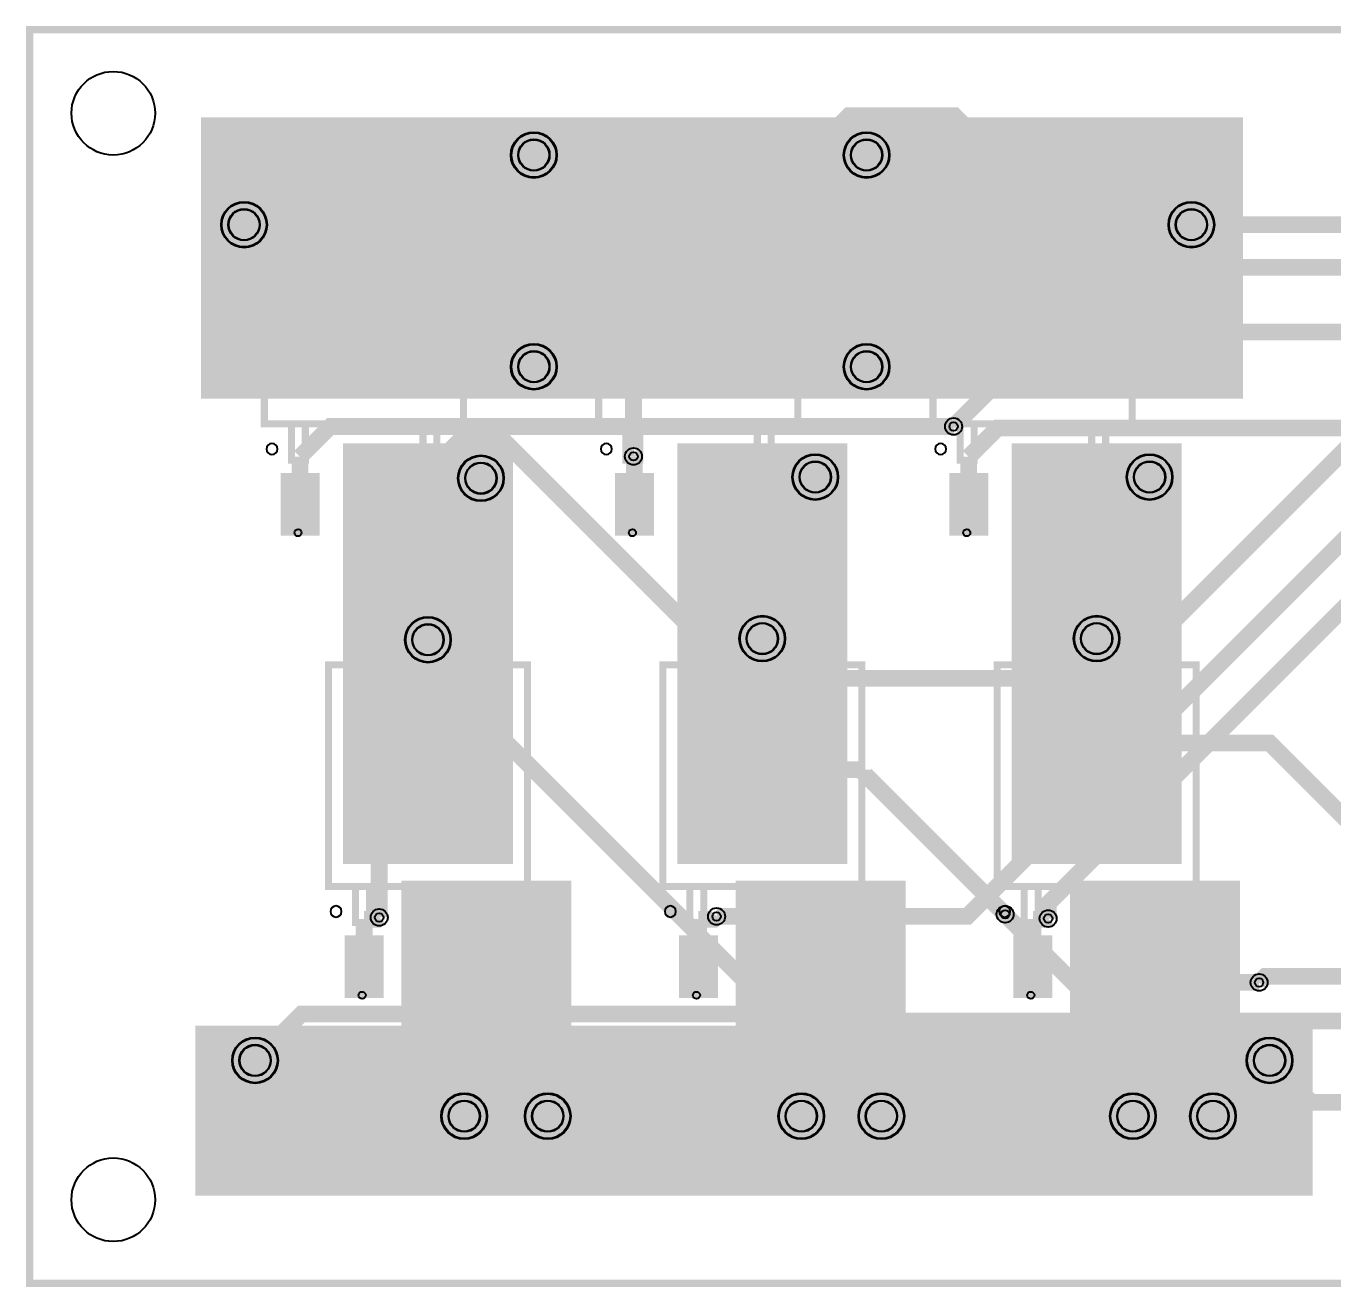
# Model space of a CAD drawing. Header units: millimetres. Extents: x 0 to 116, y 35 to 80.
# Drawn here: x -0.13 to 46.77, y 34.87 to 80.13 of the extents above; entities that cross this region are included whole.
import ezdxf

# ---------------------------------------------------------------- set-up
doc = ezdxf.new("R2010")
doc.units = ezdxf.units.MM
for name, color, linetype, true_color in [('BoardOutLine', 7, 'Continuous', 0xff00ff), ('BottomLayer', 7, 'Continuous', 0x0000ff), ('BottomSolderMaskLayer', 7, 'Continuous', 0xaa00ff), ('Document', 7, 'Continuous', 0xffffff), ('Hole', 7, 'Continuous', 0x222222), ('Multi-Layer', 7, 'Continuous', 0xc0c0c0), ('TopLayer', 7, 'Continuous', 0xff0000), ('TopPasteMaskLayer', 7, 'Continuous', 0x808080), ('TopSilkLayer', 7, 'Continuous', 0xffcc00), ('TopSolderMaskLayer', 7, 'Continuous', 0x800080)]:
    doc.layers.add(name, color=color, linetype=linetype, true_color=true_color)

msp = doc.modelspace()

# ---------------------------------------------------------------- hatches: boundary and pattern name
at = {"layer": 'BottomSolderMaskLayer'}
for points in [[(17.270069600000095, 75.49997600000006, 1), (18.920866400000097, 75.49997600000006, 1)], [(29.2118795999999, 75.49972200000002, 1), (30.862676399999902, 75.49972200000002, 1)], [(6.870039600000081, 72.99985400000003, 1), (8.52083640000008, 72.99985400000003, 1)], [(40.87022560000007, 72.99985400000003, 1), (42.521022400000064, 72.99985400000003, 1)], [(17.270069600000095, 67.89978800000006, 1), (18.920866400000097, 67.89978800000006, 1)], [(29.21213359999994, 67.89978800000006, 1), (30.862930399999943, 67.89978800000006, 1)], [(15.370149600000031, 63.89979600000004, 1), (17.02094640000003, 63.89979600000004, 1)], [(27.37012560000009, 63.9411980000001, 1), (29.020922400000092, 63.9411980000001, 1)], [(39.37010159999993, 63.9411980000001, 1), (41.02089839999992, 63.9411980000001, 1)], [(13.470229599999966, 58.09996000000001, 1), (15.121026399999964, 58.09996000000001, 1)], [(25.470205600000025, 58.14136199999996, 1), (27.121002400000027, 58.14136199999996, 1)], [(37.47018160000009, 58.14136199999996, 1), (39.120978400000084, 58.14136199999996, 1)], [(7.263739599999934, 42.9999140000001, 1), (8.914536399999934, 42.9999140000001, 1)], [(43.67463960000002, 42.9999140000001, 1), (45.325436400000015, 42.9999140000001, 1)], [(14.770201599999991, 40.99991799999998, 1), (16.42099839999999, 40.99991799999998, 1)], [(17.770195600000005, 40.99991799999998, 1), (19.420992400000006, 40.99991799999998, 1)], [(26.870253599999767, 40.99991799999998, 1), (28.52105039999977, 40.99991799999998, 1)], [(29.745025599999888, 40.99991799999998, 1), (31.39582239999989, 40.99991799999998, 1)], [(38.77066159999997, 40.99991799999998, 1), (40.42145839999996, 40.99991799999998, 1)], [(41.64543359999986, 40.99991799999998, 1), (43.29623039999986, 40.99991799999998, 1)]]:
    msp.add_hatch(color=256, dxfattribs=at).paths.add_polyline_path(points)
at = {"layer": 'TopLayer'}
for points in [[(6.19556799999998, 76.79994800000009), (43.49546799999996, 76.79994800000009), (43.49546799999996, 66.79996800000004), (6.19556799999998, 66.79996800000004), (6.19556799999998, 76.79994800000009)], [(14.995017000000075, 66.78328020000004), (8.995029000000045, 66.78328020000004), (8.995029000000045, 73.28314019999993), (14.995017000000075, 73.28314019999993)], [(26.994942200000082, 66.78328020000004), (20.994954199999825, 66.78328020000004), (20.994954199999825, 73.28314019999993), (26.994942200000082, 73.28314019999993)], [(38.995045199999936, 66.78328020000004), (32.995057199999906, 66.78328020000004), (32.995057199999906, 73.28314019999993), (38.995045199999936, 73.28314019999993)], [(11.295126000000096, 65.09994600000005), (17.2951139999999, 65.09994600000005), (17.2951139999999, 50.09997600000008), (11.295126000000096, 50.09997600000008), (11.295126000000096, 65.09994600000005)], [(23.29510199999993, 65.09994600000005), (29.29508999999996, 65.09994600000005), (29.29508999999996, 50.09997600000008), (23.29510199999993, 50.09997600000008), (23.29510199999993, 65.09994600000005)], [(35.29507799999999, 65.09994600000005), (41.29506600000025, 65.09994600000005), (41.29506600000025, 50.09997600000008), (35.29507799999999, 50.09997600000008), (35.29507799999999, 65.09994600000005)], [(10.379887799999892, 61.866932399999996), (9.029903199999922, 61.866932399999996), (9.029903199999922, 64.06692799999996), (10.379887799999892, 64.06692799999996)], [(13.6101582, 64.06692799999996), (14.960142799999971, 64.06692799999996), (14.960142799999971, 61.866932399999996), (13.6101582, 61.866932399999996)], [(22.3798129999999, 61.866932399999996), (21.02982839999993, 61.866932399999996), (21.02982839999993, 64.06692799999996), (22.3798129999999, 64.06692799999996)], [(25.610083400000008, 64.06692799999996), (26.96006799999998, 64.06692799999996), (26.96006799999998, 61.866932399999996), (25.610083400000008, 61.866932399999996)], [(34.37991599999998, 61.866932399999996), (33.02993140000001, 61.866932399999996), (33.02993140000001, 64.06692799999996), (34.37991599999998, 64.06692799999996)], [(37.61018640000009, 64.06692799999996), (38.96017099999983, 64.06692799999996), (38.96017099999983, 61.866932399999996), (37.61018640000009, 61.866932399999996)], [(17.29501240000002, 50.183262600000035), (11.295024399999988, 50.183262600000035), (11.295024399999988, 56.68312260000005), (17.29501240000002, 56.68312260000005)], [(29.295013799999992, 50.183262600000035), (23.295025799999962, 50.183262600000035), (23.295025799999962, 56.68312260000005), (29.295013799999992, 56.68312260000005)], [(41.29496439999991, 50.183262600000035), (35.29497640000011, 50.183262600000035), (35.29497640000011, 56.68312260000005), (41.29496439999991, 56.68312260000005)], [(13.39494400000001, 49.399951999999985), (19.39493200000004, 49.399951999999985), (19.39493200000004, 44.200063999999884), (13.39494400000001, 44.200063999999884), (13.39494400000001, 49.399951999999985)], [(25.395173999999884, 49.399951999999985), (31.395161999999914, 49.399951999999985), (31.395161999999914, 44.200063999999884), (25.395173999999884, 44.200063999999884), (25.395173999999884, 49.399951999999985)], [(37.39515000000017, 49.399951999999985), (43.3951380000002, 49.399951999999985), (43.3951380000002, 44.200063999999884), (37.39515000000017, 44.200063999999884), (37.39515000000017, 49.399951999999985)], [(12.679883199999836, 45.266914799999995), (11.329898599999865, 45.266914799999995), (11.329898599999865, 47.46691039999996), (12.679883199999836, 47.46691039999996)], [(15.910153599999944, 47.46691039999996), (17.260138199999915, 47.46691039999996), (17.260138199999915, 45.266914799999995), (15.910153599999944, 45.266914799999995)], [(24.67988459999981, 45.266914799999995), (23.329900000000066, 45.266914799999995), (23.329900000000066, 47.46691039999996), (24.67988459999981, 47.46691039999996)], [(27.910154999999918, 47.46691039999996), (29.26013959999989, 47.46691039999996), (29.26013959999989, 45.266914799999995), (27.910154999999918, 45.266914799999995)], [(36.67983519999996, 45.266914799999995), (35.329850599999986, 45.266914799999995), (35.329850599999986, 47.46691039999996), (36.67983519999996, 47.46691039999996)], [(39.910105600000065, 47.46691039999996), (41.260090200000036, 47.46691039999996), (41.260090200000036, 45.266914799999995), (39.910105600000065, 45.266914799999995)], [(5.995669999999905, 44.19980999999996), (45.99558999999988, 44.19980999999996), (45.99558999999988, 38.19982200000004), (5.995669999999905, 38.19982200000004), (5.995669999999905, 44.19980999999996)]]:
    msp.add_hatch(color=256, dxfattribs=at).paths.add_polyline_path(points)
at = {"layer": 'TopPasteMaskLayer'}
for points in [[(14.995017000000075, 66.78328020000004), (8.995029000000045, 66.78328020000004), (8.995029000000045, 73.28314019999993), (14.995017000000075, 73.28314019999993)], [(26.994942200000082, 66.78328020000004), (20.994954199999825, 66.78328020000004), (20.994954199999825, 73.28314019999993), (26.994942200000082, 73.28314019999993)], [(38.995045199999936, 66.78328020000004), (32.995057199999906, 66.78328020000004), (32.995057199999906, 73.28314019999993), (38.995045199999936, 73.28314019999993)], [(10.379887799999892, 61.866932399999996), (9.029903199999922, 61.866932399999996), (9.029903199999922, 64.06692799999996), (10.379887799999892, 64.06692799999996)], [(13.6101582, 64.06692799999996), (14.960142799999971, 64.06692799999996), (14.960142799999971, 61.866932399999996), (13.6101582, 61.866932399999996)], [(22.3798129999999, 61.866932399999996), (21.02982839999993, 61.866932399999996), (21.02982839999993, 64.06692799999996), (22.3798129999999, 64.06692799999996)], [(25.610083400000008, 64.06692799999996), (26.96006799999998, 64.06692799999996), (26.96006799999998, 61.866932399999996), (25.610083400000008, 61.866932399999996)], [(34.37991599999998, 61.866932399999996), (33.02993140000001, 61.866932399999996), (33.02993140000001, 64.06692799999996), (34.37991599999998, 64.06692799999996)], [(37.61018640000009, 64.06692799999996), (38.96017099999983, 64.06692799999996), (38.96017099999983, 61.866932399999996), (37.61018640000009, 61.866932399999996)], [(17.29501240000002, 50.183262600000035), (11.295024399999988, 50.183262600000035), (11.295024399999988, 56.68312260000005), (17.29501240000002, 56.68312260000005)], [(29.295013799999992, 50.183262600000035), (23.295025799999962, 50.183262600000035), (23.295025799999962, 56.68312260000005), (29.295013799999992, 56.68312260000005)], [(41.29496439999991, 50.183262600000035), (35.29497640000011, 50.183262600000035), (35.29497640000011, 56.68312260000005), (41.29496439999991, 56.68312260000005)], [(12.679883199999836, 45.266914799999995), (11.329898599999865, 45.266914799999995), (11.329898599999865, 47.46691039999996), (12.679883199999836, 47.46691039999996)], [(15.910153599999944, 47.46691039999996), (17.260138199999915, 47.46691039999996), (17.260138199999915, 45.266914799999995), (15.910153599999944, 45.266914799999995)], [(24.67988459999981, 45.266914799999995), (23.329900000000066, 45.266914799999995), (23.329900000000066, 47.46691039999996), (24.67988459999981, 47.46691039999996)], [(27.910154999999918, 47.46691039999996), (29.26013959999989, 47.46691039999996), (29.26013959999989, 45.266914799999995), (27.910154999999918, 45.266914799999995)], [(36.67983519999996, 45.266914799999995), (35.329850599999986, 45.266914799999995), (35.329850599999986, 47.46691039999996), (36.67983519999996, 47.46691039999996)], [(39.910105600000065, 47.46691039999996), (41.260090200000036, 47.46691039999996), (41.260090200000036, 45.266914799999995), (39.910105600000065, 45.266914799999995)]]:
    msp.add_hatch(color=256, dxfattribs=at).paths.add_polyline_path(points)
at = {"layer": 'TopSolderMaskLayer'}
for points in [[(6.144767999999999, 76.85074799999995), (43.54626799999994, 76.85074799999995), (43.54626799999994, 66.74916800000005), (6.144767999999999, 66.74916800000005), (6.144767999999999, 76.85074799999995)], [(17.270069600000095, 75.49997600000006, 1), (18.920866400000097, 75.49997600000006, 1)], [(29.2118795999999, 75.49972200000002, 1), (30.862676399999902, 75.49972200000002, 1)], [(6.870039600000081, 72.99985400000003, 1), (8.52083640000008, 72.99985400000003, 1)], [(40.87022560000007, 72.99985400000003, 1), (42.521022400000064, 72.99985400000003, 1)], [(15.020415817209255, 66.75788129181149), (8.969628032262221, 66.75788129181149), (8.969628032262221, 73.30854029925558), (15.020415817209255, 73.30854029925558)], [(27.020342737632177, 66.75788129181149), (20.969554952684916, 66.75788129181149), (20.969554952684916, 73.30854029925558), (27.020342737632177, 73.30854029925558)], [(39.02044466236782, 66.75788129181149), (32.96965687742056, 66.75788129181149), (32.96965687742056, 73.30854029925558), (39.02044466236782, 73.30854029925558)], [(17.270069600000095, 67.89978800000006, 1), (18.920866400000097, 67.89978800000006, 1)], [(29.21213359999994, 67.89978800000006, 1), (30.862930399999943, 67.89978800000006, 1)], [(11.244325999999887, 65.15074600000003), (17.34591399999988, 65.15074600000003), (17.34591399999988, 50.04917599999999), (11.244325999999887, 50.04917599999999), (11.244325999999887, 65.15074600000003)], [(15.370149600000031, 63.89979600000004, 1), (17.02094640000003, 63.89979600000004, 1)], [(23.244301999999948, 65.15074600000003), (29.34588999999994, 65.15074600000003), (29.34588999999994, 50.04917599999999), (23.244301999999948, 50.04917599999999), (23.244301999999948, 65.15074600000003)], [(27.37012560000009, 63.9411980000001, 1), (29.020922400000092, 63.9411980000001, 1)], [(35.24427799999978, 65.15074600000003), (41.34586599999977, 65.15074600000003), (41.34586599999977, 50.04917599999999), (35.24427799999978, 50.04917599999999), (35.24427799999978, 65.15074600000003)], [(39.37010159999993, 63.9411980000001, 1), (41.02089839999992, 63.9411980000001, 1)], [(10.405289711571072, 61.84153415953085), (9.004506067356601, 61.84153415953085), (9.004506067356601, 64.09232975953091), (10.405289711571072, 64.09232975953091)], [(13.58475628842882, 64.09232975953091), (14.985539932643519, 64.09232975953091), (14.985539932643519, 61.84153415953085), (13.58475628842882, 61.84153415953085)], [(22.40521299999989, 61.84153415953085), (21.00442935578542, 61.84153415953085), (21.00442935578542, 64.09232975953091), (22.40521299999989, 64.09232975953091)], [(25.584679576858093, 64.09232975953091), (26.985463221072337, 64.09232975953091), (26.985463221072337, 61.84153415953085), (25.584679576858093, 61.84153415953085)], [(34.40531122107234, 61.84153415953085), (33.00452757685787, 61.84153415953085), (33.00452757685787, 64.09232975953091), (34.40531122107234, 64.09232975953091)], [(37.58478735578558, 64.09232975953091), (38.98557100000005, 64.09232975953091), (38.98557100000005, 61.84153415953085), (37.58478735578558, 61.84153415953085)], [(13.470229599999966, 58.09996000000001, 1), (15.121026399999964, 58.09996000000001, 1)], [(25.470205600000025, 58.14136199999996, 1), (27.121002400000027, 58.14136199999996, 1)], [(37.47018160000009, 58.14136199999996, 1), (39.120978400000084, 58.14136199999996, 1)], [(17.320411432262176, 50.15786289776679), (11.269623647314916, 50.15786289776679), (11.269623647314916, 56.708521905211), (17.320411432262176, 56.708521905211)], [(29.3204130473149, 50.15786289776679), (23.269625262367867, 50.15786289776679), (23.269625262367867, 56.708521905211), (29.3204130473149, 56.708521905211)], [(41.32036343226207, 50.15786289776679), (35.26957564731504, 50.15786289776679), (35.26957564731504, 56.708521905211), (41.32036343226207, 56.708521905211)], [(13.344144000000028, 49.45075200000008), (19.44573200000002, 49.45075200000008), (19.44573200000002, 44.14926400000013), (13.344144000000028, 44.14926400000013), (13.344144000000028, 49.45075200000008)], [(25.34411999999986, 49.45075200000008), (31.445707999999854, 49.45075200000008), (31.445707999999854, 44.14926400000013), (25.34411999999986, 44.14926400000013), (25.34411999999986, 49.45075200000008)], [(37.34434999999996, 49.45075200000008), (43.445937999999956, 49.45075200000008), (43.445937999999956, 44.14926400000013), (37.34434999999996, 44.14926400000013), (37.34434999999996, 49.45075200000008)], [(12.705286067356496, 45.24151421348972), (11.304502423142026, 45.24151421348972), (11.304502423142026, 47.49230981348967), (12.705286067356496, 47.49230981348967)], [(15.884752644214473, 47.49230981348967), (17.285536288428943, 47.49230981348967), (17.285536288428943, 45.24151421348972), (15.884752644214473, 45.24151421348972)], [(24.70528842314195, 45.24151421348972), (23.304504778927708, 45.24151421348972), (23.304504778927708, 47.49230981348967), (24.70528842314195, 47.49230981348967)], [(27.8847549999997, 47.49230981348967), (29.285538644214625, 47.49230981348967), (29.285538644214625, 45.24151421348972), (27.8847549999997, 45.24151421348972)], [(36.70523806735639, 45.24151421348972), (35.30445442314192, 45.24151421348972), (35.30445442314192, 47.49230981348967), (36.70523806735639, 47.49230981348967)], [(39.884704644214594, 47.49230981348967), (41.285488288429065, 47.49230981348967), (41.285488288429065, 45.24151421348972), (39.884704644214594, 45.24151421348972)], [(5.9448699999999235, 44.25061000000005), (46.04638999999986, 44.25061000000005), (46.04638999999986, 38.14902200000006), (5.9448699999999235, 38.14902200000006), (5.9448699999999235, 44.25061000000005)], [(7.263739599999934, 42.9999140000001, 1), (8.914536399999934, 42.9999140000001, 1)], [(43.67463960000002, 42.9999140000001, 1), (45.325436400000015, 42.9999140000001, 1)], [(14.770201599999991, 40.99991799999998, 1), (16.42099839999999, 40.99991799999998, 1)], [(17.770195600000005, 40.99991799999998, 1), (19.420992400000006, 40.99991799999998, 1)], [(26.870253599999767, 40.99991799999998, 1), (28.52105039999977, 40.99991799999998, 1)], [(29.745025599999888, 40.99991799999998, 1), (31.39582239999989, 40.99991799999998, 1)], [(38.77066159999997, 40.99991799999998, 1), (40.42145839999996, 40.99991799999998, 1)], [(41.64543359999986, 40.99991799999998, 1), (43.29623039999986, 40.99991799999998, 1)]]:
    msp.add_hatch(color=256, dxfattribs=at).paths.add_polyline_path(points)

# ---------------------------------------------------------------- linework, layer by layer
at = {"layer": 'BoardOutLine', "const_width": 0.254}
msp.add_lwpolyline([(0, 79.9999924), (110.00000859999989, 79.9999924), (110.00000859999989, 35.00000620000003), (0, 35.00000620000003), (0, 79.9999924)], close=True, dxfattribs=at)
at = {"layer": 'BottomLayer', "const_width": 0.5999988}
for points in [[(94.90024199999982, 70.79988380000009), (87.47480600000006, 78.22531980000008), (81.55228799999998, 78.22531980000008), (77.72450800000013, 74.3975398), (72.91755799999999, 74.3975398), (70.11136599999998, 77.20373180000001), (67.30212599999993, 77.20373180000001), (63.45250199999998, 73.35410780000007), (50.257709999999975, 73.35410780000007), (48.37226799999996, 71.46866580000005), (38.629589999999894, 71.46866580000005), (33.189418000000046, 76.90883780000001), (29.401516000000015, 76.90883780000001), (21.67127999999991, 69.17860180000002), (21.67127999999991, 64.68330979999996)], [(61.500004000000104, 75.80012779999993), (60.01461200000006, 77.28551980000009), (52.79999599999985, 77.28551980000009), (48.51450800000009, 73.00003179999999), (41.695624000000066, 73.00003179999999)], [(18.095468000000096, 75.50015380000002), (18.095468000000096, 67.89996580000002)], [(30.0372779999999, 75.49989979999998), (30.0372779999999, 67.90021980000006), (30.037531999999942, 67.89996580000002)], [(63.90030399999989, 70.79988380000009), (60.06414200000006, 70.79988380000009), (58.41212600000006, 69.14786780000009), (36.553901999999766, 69.14786780000009), (33.16224, 65.75620580000009)], [(62.35827000000006, 69.74857780000002), (60.85459000000003, 68.24489779999999), (50.52593400000012, 68.24489779999999), (38.99484199999995, 56.713805800000046), (25.543002, 56.713805800000046), (16.90623999999991, 65.35056780000002), (15.530321999999956, 65.35056780000002), (12.544043999999872, 62.36428979999994), (12.544043999999872, 48.13368580000008)], [(24.655526000000123, 48.168483800000104), (33.6494120000001, 48.168483800000104), (48.81194199999993, 63.33101380000005), (49.70805400000006, 63.33101380000005), (50.04511200000013, 63.66807180000001), (61.76848200000006, 63.66807180000001), (63.90030399999989, 65.79989380000006)], [(14.295627999999965, 58.10013779999997), (16.19554800000003, 60.000057800000036), (16.19554800000003, 63.89997380000011)], [(28.19552400000009, 63.94137580000006), (28.19552400000009, 60.041459799999984), (26.295604000000026, 58.14153980000003)], [(38.295580000000086, 58.14153980000003), (40.195499999999925, 60.041459799999984), (40.195499999999925, 63.94137580000006)], [(50.67782599999998, 62.76078380000001), (36.554664000000116, 48.63762180000003), (36.554664000000116, 48.093299799999954)], [(14.295627999999965, 58.10013779999997), (14.295627999999965, 57.224853800000005), (27.102562000000148, 44.41791980000005), (48.436529999999834, 44.41791980000005), (48.65242999999998, 44.202019800000016), (56.762141999999926, 44.202019800000016), (58.670189999999934, 46.110067800000024)], [(35.00932799999998, 48.245445800000084), (37.45433199999991, 45.800441800000044), (44.125133999999775, 45.800441800000044)], [(44.50003800000002, 43.000091800000064), (44.4708280000001, 43.000091800000064), (42.47083199999986, 41.000095800000054)]]:
    msp.add_lwpolyline(points, dxfattribs=at)
at = {"layer": 'BottomSolderMaskLayer'}
for centre, radius in [((18.095468000000096, 75.49997600000006), 0.8253983999999999), ((18.095569599999976, 75.5000268), 0.5674745032258064), ((30.0372779999999, 75.49972200000002), 0.8253983999999999), ((30.037176399999794, 75.49997600000006), 0.5674745032258064), ((7.695438000000081, 72.99985400000003), 0.8253983999999999), ((41.695624000000066, 72.99985400000003), 0.8253983999999999), ((7.695488799999907, 72.99998100000005), 0.5674745032258064), ((41.69552239999996, 72.99998100000005), 0.5674745032258064), ((18.095468000000096, 67.89978800000006), 0.8253983999999999), ((30.037531999999942, 67.89978800000006), 0.8253983999999999), ((18.095569599999976, 67.90001660000007), 0.5674745032258064), ((30.0375065999998, 67.89996580000002), 0.5674745032258064), ((16.19554800000003, 63.89979600000004), 0.8253983999999999), ((28.19552400000009, 63.9411980000001), 0.8253983999999999), ((40.195499999999925, 63.9411980000001), 0.8253983999999999), ((16.19552259999989, 63.899999200000025), 0.5674745032258064), ((28.19552400000009, 63.94145200000003), 0.5674745032258064), ((40.195499999999925, 63.94145200000003), 0.5674745032258064), ((14.295627999999965, 58.09996000000001), 0.8253983999999999), ((14.295475600000032, 58.09998540000004), 0.5674745032258064), ((26.295604000000026, 58.14136199999996), 0.8253983999999999), ((26.295451600000092, 58.14143820000004), 0.5674745032258064), ((38.295580000000086, 58.14136199999996), 0.8253983999999999), ((38.29540220000001, 58.14143820000004), 0.5674745032258064), ((8.089137999999934, 42.9999140000001), 0.8253983999999999), ((44.50003800000002, 42.9999140000001), 0.8253983999999999), ((8.0889856, 42.99996480000004), 0.5674745032258064), ((44.499860199999944, 42.9999140000001), 0.5674745032258064), ((15.59559999999999, 40.99991799999998), 0.8253983999999999), ((18.595594000000006, 40.99991799999998), 0.8253983999999999), ((27.695651999999768, 40.99991799999998), 0.8253983999999999), ((30.57042399999989, 40.99991799999998), 0.8253983999999999), ((39.596059999999966, 40.99991799999998), 0.8253983999999999), ((42.47083199999986, 40.99991799999998), 0.8253983999999999), ((15.59549840000011, 40.99996880000003), 0.5674745032258064), ((18.595466999999985, 40.99996880000003), 0.5674745032258064), ((27.695397999999955, 41.00001959999997), 0.5674745032258064), ((30.570169999999848, 40.99999420000006), 0.5674745032258064), ((39.595831400000066, 41.00001959999997), 0.5674745032258064), ((42.47060339999996, 40.99999420000006), 0.5674745032258064)]:
    msp.add_circle(centre, radius, dxfattribs=at)
at = {"layer": 'Document'}
for centre in [(9.63295000000005, 61.94069400000001), (21.632925999999884, 61.94069400000001), (33.632901999999945, 61.94069400000001), (11.932920000000081, 45.34052399999996), (23.932895999999914, 45.34052399999996), (35.932871999999975, 45.34052399999996)]:
    msp.add_circle(centre, 0.127, dxfattribs=at)
at = {"layer": 'Hole'}
for centre in [(33.16224, 65.75628199999994), (21.67127999999991, 64.68338600000004), (24.655526000000123, 48.16855999999996), (35.00932799999998, 48.24552200000005), (12.544043999999872, 48.13376200000005), (36.554664000000116, 48.093376000000035), (44.125133999999775, 45.80051800000001)]:
    msp.add_circle(centre, 0.15250160000000001, dxfattribs=at)
at = {"layer": 'Multi-Layer'}
for centre, radius in [((2.9999939999999015, 77.00010000000009), 1.499997), ((18.095468000000096, 75.49997600000006), 0.7999984), ((18.095569599999976, 75.5000268), 0.5500116), ((30.0372779999999, 75.49972200000002), 0.7999984), ((30.037176399999794, 75.49997600000006), 0.5500116), ((7.695438000000081, 72.99985400000003), 0.7999984), ((41.695624000000066, 72.99985400000003), 0.7999984), ((7.695488799999907, 72.99998100000005), 0.5500116), ((41.69552239999996, 72.99998100000005), 0.5500116), ((18.095468000000096, 67.89978800000006), 0.7999984), ((30.037531999999942, 67.89978800000006), 0.7999984), ((18.095569599999976, 67.90001660000007), 0.5500116), ((30.0375065999998, 67.89996580000002), 0.5500116), ((33.16224, 65.75628199999994), 0.30500320000000003), ((21.67127999999991, 64.68338600000004), 0.30500320000000003), ((28.19552400000009, 63.9411980000001), 0.7999984), ((40.195499999999925, 63.9411980000001), 0.7999984), ((16.19554800000003, 63.89979600000004), 0.7999984), ((16.19552259999989, 63.899999200000025), 0.5500116), ((28.19552400000009, 63.94145200000003), 0.5500116), ((40.195499999999925, 63.94145200000003), 0.5500116), ((14.295627999999965, 58.09996000000001), 0.7999984), ((14.295475600000032, 58.09998540000004), 0.5500116), ((26.295604000000026, 58.14136199999996), 0.7999984), ((26.295451600000092, 58.14143820000004), 0.5500116), ((38.295580000000086, 58.14136199999996), 0.7999984), ((38.29540220000001, 58.14143820000004), 0.5500116), ((12.544043999999872, 48.13376200000005), 0.30500320000000003), ((24.655526000000123, 48.16855999999996), 0.30500320000000003), ((35.00932799999998, 48.24552200000005), 0.30500320000000003), ((36.554664000000116, 48.093376000000035), 0.30500320000000003), ((44.125133999999775, 45.80051800000001), 0.30500320000000003), ((8.089137999999934, 42.9999140000001), 0.7999984), ((44.50003800000002, 42.9999140000001), 0.7999984), ((8.0889856, 42.99996480000004), 0.5500116), ((44.499860199999944, 42.9999140000001), 0.5500116), ((15.59559999999999, 40.99991799999998), 0.7999984), ((18.595594000000006, 40.99991799999998), 0.7999984), ((27.695651999999768, 40.99991799999998), 0.7999984), ((30.57042399999989, 40.99991799999998), 0.7999984), ((39.596059999999966, 40.99991799999998), 0.7999984), ((42.47083199999986, 40.99991799999998), 0.7999984), ((15.59549840000011, 40.99996880000003), 0.5500116), ((18.595466999999985, 40.99996880000003), 0.5500116), ((27.695397999999955, 41.00001959999997), 0.5500116), ((30.570169999999848, 40.99999420000006), 0.5500116), ((39.595831400000066, 41.00001959999997), 0.5500116), ((42.47060339999996, 40.99999420000006), 0.5500116), ((2.9999939999999015, 37.99992400000008), 1.499997)]:
    msp.add_circle(centre, radius, dxfattribs=at)
at = {"layer": 'TopLayer', "const_width": 0.5999988}
for points in [[(8.392667999999844, 70.03331180000009), (8.392667999999844, 72.3028018), (7.695438000000081, 73.00003179999999)], [(41.695624000000066, 73.00003179999999), (39.59733000000017, 70.90173779999998), (39.59733000000017, 70.03331180000009)], [(24.84551799999997, 71.80013580000002), (23.994871999999873, 70.94948980000004), (23.994871999999873, 70.03331180000009)], [(11.99489600000004, 70.03331180000009), (8.392667999999844, 70.03331180000009)], [(18.095468000000096, 67.89996580000002), (15.962122000000022, 70.03331180000009), (11.99489600000004, 70.03331180000009)], [(23.994871999999873, 70.03331180000009), (20.228813999999943, 70.03331180000009), (18.095468000000096, 67.89996580000002)], [(30.037531999999942, 67.89996580000002), (27.904186000000095, 70.03331180000009), (23.994871999999873, 70.03331180000009)], [(35.995101999999974, 70.03331180000009), (32.170878000000016, 70.03331180000009), (30.037531999999942, 67.89996580000002)], [(35.995101999999974, 70.03331180000009), (39.59733000000017, 70.03331180000009)], [(9.70483200000001, 64.6693398000001), (10.791697999999883, 65.75620580000009), (33.16224, 65.75620580000009)], [(33.704783999999904, 64.6693398000001), (34.73805600000003, 65.7026118), (48.816768000000025, 65.7026118), (50.34737199999984, 64.17200780000007), (75.88377000000003, 64.17200780000007), (77.51165600000002, 65.79989380000006), (79.4004000000001, 65.79989380000006)], [(9.70483200000001, 62.96703179999997), (9.70483200000001, 64.6693398000001)], [(14.285213999999883, 62.96703179999997), (14.285213999999883, 64.6693398000001)], [(14.285213999999883, 64.6693398000001), (15.42618200000004, 64.6693398000001), (16.19554800000003, 63.89997380000011)], [(21.70480800000007, 64.6693398000001), (21.685249999999883, 64.6693398000001), (21.67127999999991, 64.68330979999996)], [(21.70480800000007, 62.96703179999997), (21.70480800000007, 64.6693398000001)], [(26.28493600000013, 64.6693398000001), (27.467560000000162, 64.6693398000001), (28.19552400000009, 63.94137580000006)], [(26.28493600000013, 62.96703179999997), (26.28493600000013, 64.6693398000001)], [(33.704783999999904, 62.96703179999997), (33.704783999999904, 64.6693398000001)], [(38.285166000000004, 62.96703179999997), (38.285166000000004, 64.6693398000001)], [(38.285166000000004, 64.6693398000001), (39.467535999999996, 64.6693398000001), (40.195499999999925, 63.94137580000006)], [(14.29512000000011, 57.60026579999999), (14.295627999999965, 57.600773799999956), (14.295627999999965, 58.10013779999997)], [(26.29509600000017, 57.60026579999999), (26.295604000000026, 57.600773799999956), (26.295604000000026, 58.14153980000003)], [(38.295072000000005, 57.60026579999999), (38.295580000000086, 57.600773799999956), (38.295580000000086, 58.14153980000003)], [(14.29512000000011, 53.433141800000044), (14.29512000000011, 57.60026579999999)], [(26.29509600000017, 53.433141800000044), (26.29509600000017, 57.60026579999999)], [(38.294817999999964, 57.28555979999999), (38.295072000000005, 57.28555979999999), (38.295072000000005, 57.60026579999999)], [(38.294817999999964, 54.39630980000004), (38.294817999999964, 57.28555979999999)], [(89.67012800000009, 46.110067800000024), (88.05621199999985, 47.72398380000004), (51.173380000000066, 47.72398380000004), (44.501053999999954, 54.39630980000004), (38.294817999999964, 54.39630980000004)], [(38.294817999999964, 53.433141800000044), (38.294817999999964, 54.39630980000004)], [(26.29509600000017, 53.433141800000044), (29.897323999999912, 53.433141800000044)], [(29.897323999999912, 53.433141800000044), (29.897323999999912, 53.35744979999993), (35.00932799999998, 48.245445800000084)], [(12.00480200000004, 48.069169800000054), (12.47952799999996, 48.069169800000054), (12.544043999999872, 48.13368580000008)], [(12.00480200000004, 46.36686180000004), (12.00480200000004, 48.069169800000054)], [(24.004777999999874, 48.069169800000054), (24.556211999999846, 48.069169800000054), (24.655526000000123, 48.168483800000104)], [(24.004777999999874, 46.36686180000004), (24.004777999999874, 48.069169800000054)], [(36.004753999999934, 48.069169800000054), (36.530533999999875, 48.069169800000054), (36.554664000000116, 48.093299799999954)], [(36.004753999999934, 46.36686180000004), (36.004753999999934, 48.069169800000054)], [(16.394938000000025, 46.80018580000001), (16.585183999999913, 46.60993980000012), (16.585183999999913, 46.36686180000004)], [(28.395168000000126, 46.80018580000001), (28.585159999999973, 46.61019380000005), (28.585159999999973, 46.36686180000004)], [(40.39514399999996, 46.80018580000001), (40.58513599999981, 46.61019380000005), (40.58513599999981, 46.36686180000004)], [(16.585183999999913, 46.36686180000004), (16.585183999999913, 44.66480779999995)], [(28.585159999999973, 46.36686180000004), (28.585159999999973, 44.66480779999995)], [(40.58513599999981, 46.36686180000004), (40.58513599999981, 44.66480779999995)], [(74.17003199999988, 46.110067800000024), (72.18807000000004, 44.12810580000007), (51.29250600000012, 44.12810580000007), (49.40401599999984, 46.016595800000005), (44.34128799999996, 46.016595800000005), (44.125133999999775, 45.800441800000044)], [(16.585183999999913, 44.66480779999995), (16.585183999999913, 44.66455380000002), (9.753599999999892, 44.66455380000002), (8.089137999999934, 43.000091800000064)], [(28.585159999999973, 44.66480779999995), (16.585183999999913, 44.66480779999995)], [(40.58513599999981, 44.66480779999995), (42.83532200000002, 44.66480779999995), (44.50003800000002, 43.000091800000064)], [(8.089137999999934, 43.000091800000064), (13.59560399999998, 43.000091800000064), (15.59559999999999, 41.000095800000054)], [(44.50003800000002, 43.000091800000064), (46.00117799999987, 41.498951799999986), (58.201306000000045, 41.498951799999986), (61.2101899999999, 38.49006780000002)], [(15.59559999999999, 41.000095800000054), (18.595594000000006, 41.000095800000054)], [(18.595594000000006, 41.000095800000054), (25.79573199999993, 41.000095800000054), (25.995630000000006, 41.199993800000016)], [(25.995630000000006, 41.199993800000016), (27.49575399999992, 41.199993800000016), (27.695651999999768, 41.000095800000054)], [(30.57042399999989, 41.000095800000054), (27.695651999999768, 41.000095800000054)], [(39.596059999999966, 41.000095800000054), (30.57042399999989, 41.000095800000054)], [(42.47083199999986, 41.000095800000054), (39.596059999999966, 41.000095800000054)]]:
    msp.add_lwpolyline(points, dxfattribs=at)
at = {"layer": 'TopSilkLayer', "const_width": 0.254}
for points in [[(8.42210660000012, 73.7981506000001), (8.42210660000012, 65.84820460000003), (15.568142599999987, 65.84820460000003), (15.568142599999987, 73.7981506000001), (8.42210660000012, 73.7981506000001)], [(20.422031800000127, 73.7981506000001), (20.422031800000127, 65.84820460000003), (27.568067799999994, 65.84820460000003), (27.568067799999994, 73.7981506000001), (20.422031800000127, 73.7981506000001)], [(32.42213479999998, 73.7981506000001), (32.42213479999998, 65.84820460000003), (39.568170800000075, 65.84820460000003), (39.568170800000075, 73.7981506000001), (32.42213479999998, 73.7981506000001)], [(10.722102000000064, 57.198132999999984), (10.722102000000064, 49.24818700000003), (17.86813799999993, 49.24818700000003), (17.86813799999993, 57.198132999999984), (10.722102000000064, 57.198132999999984)], [(22.72210339999981, 57.198132999999984), (22.72210339999981, 49.24818700000003), (29.868139399999905, 49.24818700000003), (29.868139399999905, 57.198132999999984), (22.72210339999981, 57.198132999999984)], [(34.72205399999996, 57.198132999999984), (34.72205399999996, 49.24818700000003), (41.86809000000005, 49.24818700000003), (41.86809000000005, 57.198132999999984), (34.72205399999996, 57.198132999999984)]]:
    msp.add_lwpolyline(points, close=True, dxfattribs=at)
for points in [[(9.39518059999989, 65.84820460000003), (9.39518059999989, 64.54823260000012), (9.895077999999899, 64.54823260000012), (9.895077999999899, 65.84820460000003)], [(14.11754859999985, 65.85226860000012), (14.11754859999985, 64.55229659999998), (14.617674599999987, 64.55229659999998), (14.617674599999987, 65.85226860000012)], [(21.395105799999897, 65.84820460000003), (21.395105799999897, 64.54823260000012), (21.895003199999906, 64.54823260000012), (21.895003199999906, 65.84820460000003)], [(26.117473800000084, 65.85226860000012), (26.117473800000084, 64.55229659999998), (26.617599799999994, 64.55229659999998), (26.617599799999994, 65.85226860000012)], [(33.39520879999998, 65.84820460000003), (33.39520879999998, 64.54823260000012), (33.89510619999999, 64.54823260000012), (33.89510619999999, 65.84820460000003)], [(38.11757679999994, 65.85226860000012), (38.11757679999994, 64.55229659999998), (38.617702800000075, 64.55229659999998), (38.617702800000075, 65.85226860000012)], [(11.695175999999833, 49.24818700000003), (11.695175999999833, 47.948215000000005), (12.195073399999842, 47.948215000000005), (12.195073399999842, 49.24818700000003)], [(16.41754400000002, 49.252251), (16.41754400000002, 47.95227900000009), (16.91766999999993, 47.95227900000009), (16.91766999999993, 49.252251)], [(23.695177399999807, 49.24818700000003), (23.695177399999807, 47.948215000000005), (24.195074799999816, 47.948215000000005), (24.195074799999816, 49.24818700000003)], [(28.417545399999995, 49.252251), (28.417545399999995, 47.95227900000009), (28.91767140000013, 47.95227900000009), (28.91767140000013, 49.252251)], [(35.695127999999954, 49.24818700000003), (35.695127999999954, 47.948215000000005), (36.19502539999996, 47.948215000000005), (36.19502539999996, 49.24818700000003)], [(40.417495999999915, 49.252251), (40.417495999999915, 47.95227900000009), (40.917621999999824, 47.95227900000009), (40.917621999999824, 49.252251)]]:
    msp.add_lwpolyline(points, dxfattribs=at)
at = {"layer": 'TopSilkLayer'}
for centre, start, end in [((8.69632903229865, 64.94675859999995), 0.36383137269191423, 359.63616862730515), ((20.696254232298656, 64.94675859999995), 0.36383137269191423, 359.63616862730515), ((32.69635723229874, 64.94675859999995), 0.36383137269191423, 359.63616862730515), ((10.996324432298593, 48.346741000000065), 0.3638313727099457, 359.63616862728963), ((22.996325832298567, 48.346741000000065), 0.3638313727099457, 359.63616862728963), ((34.996276432298714, 48.346741000000065), 0.3638313727099457, 359.63616862728963)]:
    msp.add_arc(centre, 0.1999996, start, end, dxfattribs=at)
at = {"layer": 'TopSolderMaskLayer'}
for centre, radius in [((18.095468000000096, 75.49997600000006), 0.8253983999999999), ((18.095569599999976, 75.5000268), 0.5674745032258064), ((30.0372779999999, 75.49972200000002), 0.8253983999999999), ((30.037176399999794, 75.49997600000006), 0.5674745032258064), ((7.695438000000081, 72.99985400000003), 0.8253983999999999), ((41.695624000000066, 72.99985400000003), 0.8253983999999999), ((7.695488799999907, 72.99998100000005), 0.5674745032258064), ((41.69552239999996, 72.99998100000005), 0.5674745032258064), ((18.095468000000096, 67.89978800000006), 0.8253983999999999), ((30.037531999999942, 67.89978800000006), 0.8253983999999999), ((18.095569599999976, 67.90001660000007), 0.5674745032258064), ((30.0375065999998, 67.89996580000002), 0.5674745032258064), ((16.19554800000003, 63.89979600000004), 0.8253983999999999), ((28.19552400000009, 63.9411980000001), 0.8253983999999999), ((40.195499999999925, 63.9411980000001), 0.8253983999999999), ((16.19552259999989, 63.899999200000025), 0.5674745032258064), ((28.19552400000009, 63.94145200000003), 0.5674745032258064), ((40.195499999999925, 63.94145200000003), 0.5674745032258064), ((14.295627999999965, 58.09996000000001), 0.8253983999999999), ((14.295475600000032, 58.09998540000004), 0.5674745032258064), ((26.295604000000026, 58.14136199999996), 0.8253983999999999), ((26.295451600000092, 58.14143820000004), 0.5674745032258064), ((38.295580000000086, 58.14136199999996), 0.8253983999999999), ((38.29540220000001, 58.14143820000004), 0.5674745032258064), ((8.089137999999934, 42.9999140000001), 0.8253983999999999), ((44.50003800000002, 42.9999140000001), 0.8253983999999999), ((8.0889856, 42.99996480000004), 0.5674745032258064), ((44.499860199999944, 42.9999140000001), 0.5674745032258064), ((15.59559999999999, 40.99991799999998), 0.8253983999999999), ((18.595594000000006, 40.99991799999998), 0.8253983999999999), ((27.695651999999768, 40.99991799999998), 0.8253983999999999), ((30.57042399999989, 40.99991799999998), 0.8253983999999999), ((39.596059999999966, 40.99991799999998), 0.8253983999999999), ((42.47083199999986, 40.99991799999998), 0.8253983999999999), ((15.59549840000011, 40.99996880000003), 0.5674745032258064), ((18.595466999999985, 40.99996880000003), 0.5674745032258064), ((27.695397999999955, 41.00001959999997), 0.5674745032258064), ((30.570169999999848, 40.99999420000006), 0.5674745032258064), ((39.595831400000066, 41.00001959999997), 0.5674745032258064), ((42.47060339999996, 40.99999420000006), 0.5674745032258064)]:
    msp.add_circle(centre, radius, dxfattribs=at)

doc.saveas('drawing.dxf')
